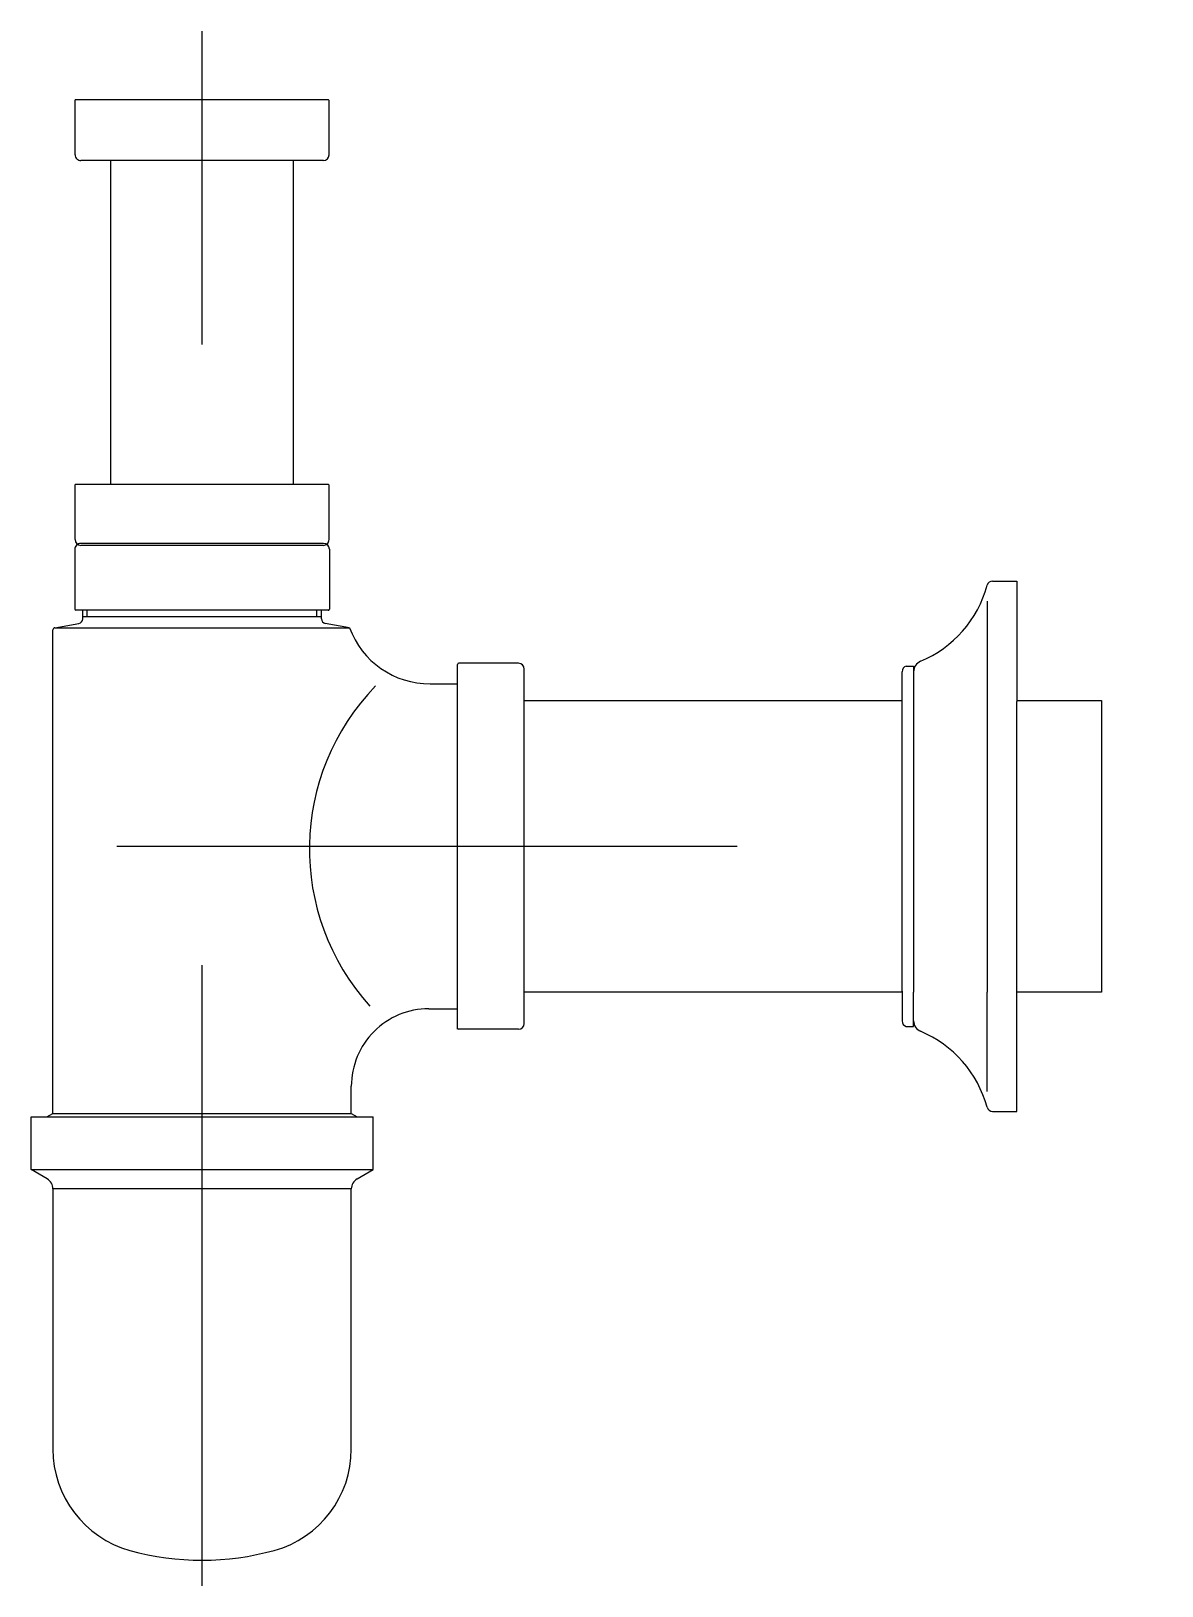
# Model space of a CAD drawing. Extents: x -42.33 to -42.148, y -17.506 to -17.255.
import ezdxf

# ---------------------------------------------------------------- set-up
doc = ezdxf.new("R2010")
doc.units = 0
doc.header["$LTSCALE"] = 0.2
doc.header["$MEASUREMENT"] = 0
doc.linetypes.add('AXES', pattern=[0.5400000065565109, 0.300000011920929, -0.07999999821186066, 0.07999999821186066, -0.07999999821186066])
doc.linetypes.add('CONTINU', pattern=[0])
doc.layers.get('0').update_dxf_attribs({"linetype": 'CONTINUOUS'})
doc.layers.add('DECA_EIXOS', color=5, linetype='AXES')

msp = doc.modelspace()

# ---------------------------------------------------------------- linework, layer by layer
at = {"linetype": 'CONTINU'}
for p, q in [((-42.32315888152025, -17.27499483164737), (-42.32315888501353, -17.26611126019932)), ((-42.28239619579885, -17.26611126443948), (-42.32315888501353, -17.26611126019932)), ((-42.28221112043268, -17.27499483977995), (-42.28221112117959, -17.26629633930518)), ((-42.28313649358641, -17.27592021268725), (-42.32223350836654, -17.27592021268725)), ((-42.31739843641908, -17.32811126292216), (-42.31739843641908, -17.27592020441377)), ((-42.28797156847556, -17.32811126173592), (-42.28797156847556, -17.27592021268725)), ((-42.28239619579885, -17.32811126151116), (-42.32315888501353, -17.32811126315437)), ((-42.32315888151963, -17.33699487135349), (-42.32315888501353, -17.32811126315437)), ((-42.28221112043268, -17.33699483611231), (-42.28221112117959, -17.32829633632758)), ((-42.32320515417682, -17.33853968924008), (-42.32320514754655, -17.34817867589622)), ((-42.28309022681324, -17.33761430977216), (-42.32227978102308, -17.33761431565553)), ((-42.28313649358641, -17.33792020975893), (-42.32223350836654, -17.33792020975893)), ((-42.28216485365964, -17.33853966744602), (-42.28216485440681, -17.34817865791732)), ((-42.17522539033659, -17.34368256860808), (-42.17132050174435, -17.34368256952735)), ((-42.17132050174435, -17.34368256952735), (-42.17132047232754, -17.36306913990192)), ((-42.28234992902567, -17.34836374461607), (-42.32302007292729, -17.34836375049944)), ((-42.32193276340177, -17.34977604402939), (-42.3219327625742, -17.34836375034214)), ((-42.32119246478663, -17.34939471496932), (-42.32119246478663, -17.34836375023506)), ((-42.28417754010801, -17.34939471496932), (-42.28417754010801, -17.34836374488046)), ((-42.28343724232044, -17.34977604499034), (-42.28343724232044, -17.34836374477337)), ((-42.17611856733332, -17.34691846375997), (-42.17611856733332, -17.40991440401528)), ((-42.32643642992077, -17.35119111356844), (-42.32254426042243, -17.3505048007462)), ((-42.32643642992077, -17.35119111356844), (-42.27893117278598, -17.35119153409942)), ((-42.32193276317832, -17.34939471496932), (-42.28343724232044, -17.34939471496932)), ((-42.27893117278598, -17.35119153409942), (-42.28282574446654, -17.35050480228769)), ((-42.32674471878517, -17.42943964711391), (-42.32674470596054, -17.3515560794521)), ((-42.26149209225245, -17.41589814980059), (-42.26149209021855, -17.35710650767554)), ((-42.25166802871223, -17.35692143138541), (-42.26130701559929, -17.35692143305159)), ((-42.25074268947976, -17.41497279228818), (-42.25074265555849, -17.35784680453914)), ((-42.18982800526722, -17.40975062293293), (-42.18982797824051, -17.35828515383404)), ((-42.18914451064079, -17.35739195891968), (-42.18797721667306, -17.35739196057819)), ((-42.18797721667306, -17.35739196057819), (-42.18797722843979, -17.40991438048182)), ((-42.26591766442714, -17.3602430943991), (-42.26149209032706, -17.36024309991475)), ((-42.25074265856223, -17.36290532131313), (-42.18982797585039, -17.36290535661332)), ((-42.17132054881127, -17.42913721279615), (-42.17132047232754, -17.36306913990192)), ((-42.17132050762772, -17.36290536911547), (-42.15767901666272, -17.36290537683738)), ((-42.15767901666272, -17.36290537683738), (-42.15767901666272, -17.40991433341491)), ((-42.18982800526722, -17.40991431576482), (-42.25074268647603, -17.40991427458125)), ((-42.18982800526722, -17.40975062293293), (-42.18982800765627, -17.41453465399177)), ((-42.18797726373997, -17.41542780427907), (-42.18797722843979, -17.40991438048182)), ((-42.1761186202836, -17.42590131562185), (-42.17611856733332, -17.40991440401528)), ((-42.15767901666272, -17.40991433341491), (-42.17132053704454, -17.40991432164818)), ((-42.2661327484421, -17.41257648200667), (-42.26149209078161, -17.41257647906499)), ((-42.2516680626335, -17.41589816395744), (-42.26130705163489, -17.4158981514438)), ((-42.18914454108999, -17.41542780427907), (-42.18797726373997, -17.41542780427907)), ((-42.27862528905115, -17.42943964711391), (-42.27862528610947, -17.42506902965494)), ((-42.33026112298024, -17.43850829354079), (-42.33026111709687, -17.42999485427534)), ((-42.33026111709687, -17.42999485427534), (-42.27510888485609, -17.42999485427534)), ((-42.32770637225354, -17.42999485427534), (-42.32674471878517, -17.42943964711391)), ((-42.32674471878517, -17.42943964711391), (-42.27862528905115, -17.42943964711391)), ((-42.27862528905115, -17.42943964711391), (-42.27766363558278, -17.42999485427534)), ((-42.27510888338524, -17.43850829354079), (-42.27510888485609, -17.42999485427534)), ((-42.17522544328686, -17.4291372093029), (-42.17132054881127, -17.42913721279615))]:
    msp.add_line(p, q, dxfattribs=at)
at = {"linetype": 'CONTINUOUS'}
for p, q in [((-42.32767020875512, -17.44000415482505), (-42.33026112298024, -17.43850829354079)), ((-42.33026112298024, -17.43850829354079), (-42.27510888338524, -17.43850829354079)), ((-42.27769979653642, -17.4400041550588), (-42.27510888338524, -17.43850829354079)), ((-42.2786252978762, -17.44160716885473), (-42.32674470701916, -17.44160716852503)), ((-42.32674470701916, -17.44160716852503), (-42.32674469966419, -17.48353609209388)), ((-42.27862529787623, -17.4835470825325), (-42.2786252978762, -17.44160716885473))]:
    msp.add_line(p, q, dxfattribs=at)
at = {"linetype": 'CONTINU'}
for centre, radius, start, end in [((-42.28239619579884, -17.26629633905874), 0.0001850746192532646, 359.9999237073628, 90.0000000021997), ((-42.32223350836654, -17.27499483953351), 0.0009253731537393808, 179.9995117187932, 270), ((-42.28313649358641, -17.27499483953351), 0.0009253731537341991, 270, 359.9999847414734), ((-42.28239619579885, -17.32829633613042), 0.000185074619260311, 359.9999389645704, 90), ((-42.32227978102308, -17.33853968880926), 0.0009253731537341991, 90, 180.000026674815), ((-42.32223350836655, -17.33699483660519), 0.0009253731537329091, 180.0021514894118, 270.0000000004399), ((-42.28313649358641, -17.33699483660519), 0.0009253731537377519, 270, 3.051749293724498e-05), ((-42.28309022681324, -17.3385396829259), 0.0009253731537357771, 0.0009584583389591983, 90), ((-42.175228282916, -17.34460413687126), 0.0009215728027221145, 89.82016302594556, 164.6659701015702), ((-42.19398116916849, -17.33952919447592), 0.01850588180470757, 292.6965538255117, 344.8667408381741), ((-42.32302007292729, -17.34817867588018), 0.0001850746192602067, 180.0000049658515, 270), ((-42.28234992902567, -17.34817866999682), 0.0001850746192531005, 270, 0.003739595262582124), ((-42.32637455518298, -17.3515560561879), 0.0003701507782973435, 99.62278870215407, 180.0036010742692), ((-42.32267276340177, -17.34977604359577), 0.00074, 280.0002616409638, 359.9999664261809), ((-42.28269724232044, -17.34977604499034), 0.00074, 180, 259.9998038690883), ((-42.26591766442714, -17.34636249617377), 0.01388059822532584, 200.3588256835938, 270), ((-42.26130701559929, -17.35710650767085), 0.0001850746192566532, 90, 180.0000014529103), ((-42.25166802871223, -17.35784680453914), 0.0009253731537413046, 0, 90), ((-42.18890260508677, -17.3582851538461), 0.0009253731537403879, 105.153984070063, 179.9999992527576), ((-42.18612648102919, -17.3583094016705), 0.001850746307469817, 112.6989669797761, 180.0000025845523), ((-42.24766856780423, -17.38684514021175), 0.03771447134661376, 135.8338928222647, 222.1559295654264), ((-42.2661327484421, -17.42506901967404), 0.01249253766737368, 90, 180.0000457763613), ((-42.2613070516349, -17.41571307682454), 0.000185074619254405, 180.0016021739782, 270.0000000021997), ((-42.2516680626335, -17.4149727908037), 0.0009253731537341991, 270, 359.9999080867684), ((-42.18890263450359, -17.41453460963225), 0.0009253731537387194, 180.0027465820644, 254.8459497065044), ((-42.18612651632937, -17.4145103642899), 0.001850746307476064, 179.999343872142, 247.3012008666457), ((-42.19397514020379, -17.43328519763559), 0.01849858453361164, 15.14008236979155, 67.3143354722678), ((-42.17522544328686, -17.42821183614917), 0.0009253731537345839, 195.1538696288253, 270), ((-42.32859570701916, -17.44160716884971), 0.001851, 1.005054012209486e-05, 60.00006204767853)]:
    msp.add_arc(centre, radius, start, end, dxfattribs=at)
at = {"linetype": 'CONTINUOUS'}
for centre, radius, start, end in [((-42.2767742978762, -17.44160716885473), 0.001851, 119.999952112862, 179.9999999999514), ((-42.30981037380056, -17.48353608912335), 0.01693432586363057, 180.0000100505006, 254.5714800546599), ((-42.29554518187688, -17.48354708351259), 0.01691988400064361, 285.4376890121355, 3.318867651591912e-06), ((-42.3026850024853, -17.45769037386781), 0.04374424740116457, 254.5810351712403, 285.4369238554322)]:
    msp.add_arc(centre, radius, start, end, dxfattribs=at)
at = {"layer": 'DECA_EIXOS'}
for p, q in [((-42.30268500244732, -17.50558201827209), (-42.30268500244732, -17.25505780803357)), ((-42.31643295288086, -17.38640975952148), (-42.14793042987782, -17.38640985953867))]:
    msp.add_line(p, q, dxfattribs=at)

doc.saveas('drawing.dxf')
